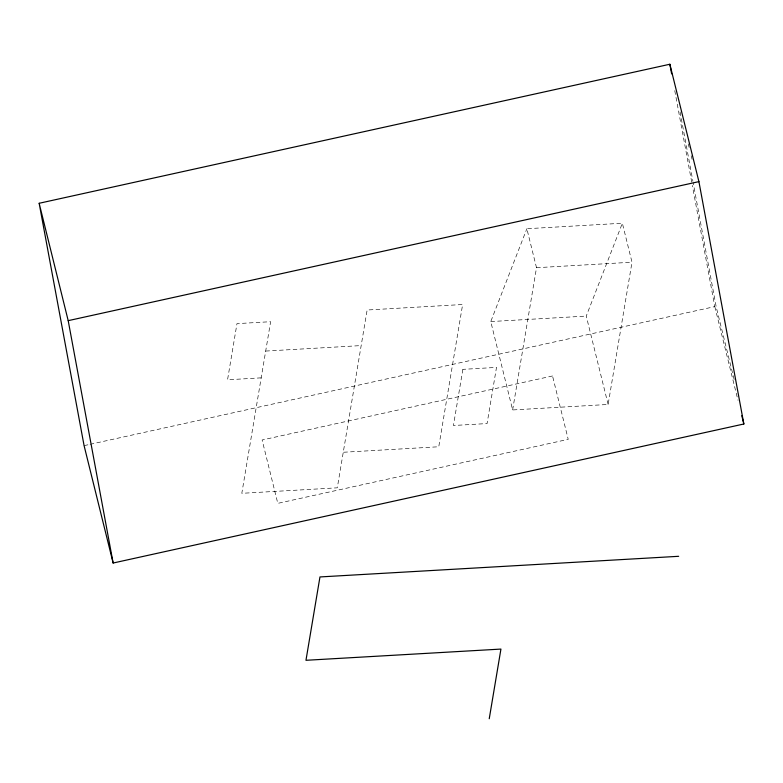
<?xml version="1.0" encoding="UTF-8"?>
<svg xmlns="http://www.w3.org/2000/svg" width="783" height="783" viewBox="0 0 783 783"><rect width="100%" height="100%" fill="white"/><g stroke="black" fill="none" stroke-linecap="round" stroke-linejoin="round"><path stroke-width="0.59" stroke-dasharray="3.92 2.94" d="M512.63 409.949L536.512 267.708L526.861 228.724L622.358 223.233L631.998 262.207L608.127 404.459L512.63 409.949L490.765 321.568L526.861 228.724M608.127 404.459L586.252 316.078L622.358 223.233M84.084 445.635L88.861 444.587M90.065 444.323L714.801 306.603L692.329 185.424M536.512 267.708L631.998 262.207M490.765 321.568L586.252 316.078M265.682 351.068L361.178 345.577M261.189 377.846L227.55 379.784L236.975 323.633L270.615 321.705L241.81 493.31L337.297 487.819L367.139 310.009L462.636 304.518L438.764 446.76L343.267 452.261M688.257 143.886L689.138 147.439M691.193 155.748L692.074 159.301M734.151 379.491L716.239 307.112L693.141 182.556M714.801 306.603L737.977 400.279M680.045 111.891L692.926 181.362M674.76 90.642L692.113 184.23M462.861 369.351L453.435 425.502L487.075 423.564L496.5 367.413L462.861 369.351M552.534 375.967L262.119 439.987L277.799 503.361L568.223 439.341L552.534 375.967"/><path stroke-width="1.17" d="M489.238 718.755L500.934 649.078L305.967 660.294L319.963 576.944L678.675 556.302M39.15 203.277L669.866 64.245L698.916 181.627L743.85 423.995L113.134 563.026L84.084 445.635L39.15 203.277L68.199 320.658L113.134 563.026M68.199 320.658L698.916 181.627M741.795 415.695L743.85 423.995M669.866 64.245L671.638 73.837"/></g></svg>
